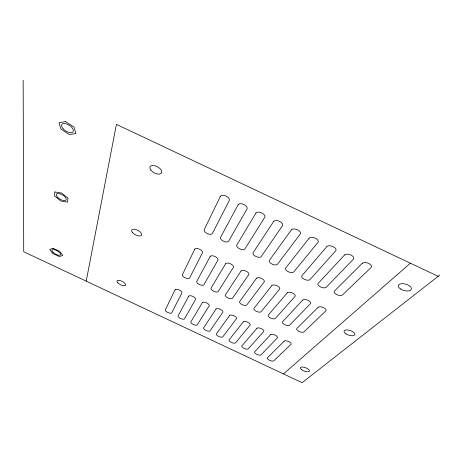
<?xml version="1.0" encoding="UTF-8"?>
<svg xmlns="http://www.w3.org/2000/svg" width="463" height="463" viewBox="0 0 463 463"><rect width="100%" height="100%" fill="white"/><g stroke="black" fill="none" stroke-linecap="round" stroke-linejoin="round"><path stroke-width="0.69" d="M86.211 281.139L116.41 124.368L438.154 276.318M283.466 373.913L410.403 263.216M439.85 274.993L302.108 382.681L23.729 251.756L23.15 80.319M54.86 191.96L54.559 196.005L60.89 201.046L67.575 202.134L67.997 198.152L61.614 193.019L54.86 191.96M175.072 289.774L165.349 309.822A3.53 1.36 25 0 0 167.936 312.537A3.53 1.36 25 0 0 171.732 312.826L181.901 292.986A3.773 1.551 24.9 0 0 179.187 289.983A3.773 1.551 24.9 0 0 175.072 289.774M194.761 249.187L182.422 274.623A3.959 1.707 24.9 0 0 185.246 277.829A3.959 1.707 24.9 0 0 189.587 277.991L202.481 252.821A4.265 1.985 24.9 0 0 199.512 249.216A4.265 1.985 24.9 0 0 194.761 249.187M220.388 196.347L204.224 229.671A4.503 2.217 24.8 0 0 207.314 233.566A4.503 2.217 24.8 0 0 212.372 233.514L229.272 200.543A4.914 2.633 24.8 0 0 226.013 196.075A4.914 2.633 24.8 0 0 220.388 196.347M188.725 296.198L178.122 315.83A3.53 1.36 24.5 0 0 180.651 318.515A3.53 1.36 24.5 0 0 184.5 318.833L195.548 299.411A3.773 1.551 24.4 0 0 192.897 296.436A3.773 1.551 24.4 0 0 188.725 296.198M210.196 256.461L196.746 281.365A3.959 1.707 24.3 0 0 199.495 284.537A3.959 1.707 24.3 0 0 203.899 284.733L217.917 260.096A4.265 1.985 24.2 0 0 215.029 256.525A4.265 1.985 24.2 0 0 210.196 256.461M238.15 204.733L220.521 237.357A4.508 2.211 24 0 0 223.525 241.206A4.508 2.211 24 0 0 228.664 241.194L247.028 208.923A4.914 2.628 23.8 0 0 243.874 204.507A4.914 2.628 23.8 0 0 238.15 204.733M202.372 302.623L190.883 321.837A3.53 1.36 24.1 0 0 193.366 324.499A3.53 1.36 24.1 0 0 197.267 324.835L209.195 305.835A3.773 1.551 23.9 0 0 206.602 302.889A3.773 1.551 23.9 0 0 202.372 302.623M225.631 263.731L211.059 288.102A3.959 1.707 23.8 0 0 213.738 291.244A3.959 1.707 23.8 0 0 218.212 291.47L233.346 267.371A4.271 1.985 23.5 0 0 230.539 263.835A4.271 1.985 23.5 0 0 225.631 263.731M255.9 213.113L236.813 245.037A4.508 2.211 23.3 0 0 239.724 248.845A4.508 2.211 23.3 0 0 244.956 248.874L264.778 217.297A4.919 2.628 22.8 0 0 261.734 212.934A4.919 2.628 22.8 0 0 255.9 213.113M216.018 309.047L203.645 327.839A3.53 1.354 23.7 0 0 206.07 330.472A3.53 1.354 23.7 0 0 210.028 330.837L222.836 312.253A3.779 1.551 23.4 0 0 220.307 309.342A3.779 1.551 23.4 0 0 216.018 309.047M241.055 271.005L225.365 294.838A3.964 1.702 23.2 0 0 227.981 297.952A3.964 1.702 23.2 0 0 232.519 298.207L248.77 274.634A4.277 1.979 22.8 0 0 246.044 271.144A4.277 1.979 22.8 0 0 241.055 271.005M273.65 221.488L253.093 252.717A4.514 2.205 22.5 0 0 255.917 256.485A4.514 2.205 22.5 0 0 261.236 256.554L282.517 225.678A4.925 2.622 21.8 0 0 279.583 221.36A4.925 2.622 21.8 0 0 273.65 221.488M229.654 315.465L216.406 333.84A3.536 1.354 23.2 0 0 218.773 336.451A3.536 1.354 23.2 0 0 222.784 336.838L236.471 318.671A3.785 1.545 22.9 0 0 234.006 315.789A3.785 1.545 22.9 0 0 229.654 315.465M256.479 278.269L239.672 301.575A3.97 1.702 22.6 0 0 242.218 304.654A3.97 1.702 22.6 0 0 246.82 304.943L264.188 281.903A4.283 1.974 22.1 0 0 261.537 278.448A4.283 1.974 22.1 0 0 256.479 278.269M291.389 229.862L269.373 260.391A4.526 2.199 21.7 0 0 272.105 264.118A4.526 2.199 21.7 0 0 277.511 264.228L300.255 234.046A4.943 2.61 20.8 0 0 297.42 229.781A4.943 2.61 20.8 0 0 291.389 229.862M243.289 321.883L229.156 339.842A3.542 1.348 22.8 0 0 231.477 342.423A3.542 1.348 22.8 0 0 235.534 342.84L250.107 325.09A3.791 1.545 22.4 0 0 247.705 322.236A3.791 1.545 22.4 0 0 243.289 321.883M271.891 285.532L253.967 308.312A3.976 1.696 22.1 0 0 256.45 311.356A3.976 1.696 22.1 0 0 261.12 311.674L279.6 289.167A4.294 1.968 21.5 0 0 277.03 285.752A4.294 1.968 21.5 0 0 271.891 285.532M309.122 238.231L285.642 268.065A4.537 2.193 20.9 0 0 288.293 271.746A4.537 2.193 20.9 0 0 293.774 271.897L317.983 242.415A4.96 2.599 19.9 0 0 315.257 238.202A4.96 2.599 19.9 0 0 309.122 238.231M256.919 328.296L241.906 345.838A3.548 1.348 22.4 0 0 244.169 348.396A3.548 1.348 22.4 0 0 248.284 348.836L263.731 331.502A3.797 1.539 21.9 0 0 261.392 328.678A3.797 1.539 21.9 0 0 256.919 328.296M287.303 292.795L268.262 315.043A3.988 1.69 21.5 0 0 270.676 318.058A3.988 1.69 21.5 0 0 275.41 318.405L295.006 296.43A4.306 1.962 20.8 0 0 292.518 293.05A4.306 1.962 20.8 0 0 287.303 292.795M326.843 246.6L301.905 275.734A4.555 2.188 20.2 0 0 304.469 279.374A4.555 2.188 20.2 0 0 310.036 279.565L335.704 250.778A4.977 2.587 19 0 0 333.082 246.617A4.977 2.587 19 0 0 326.843 246.6M270.548 334.714L254.656 351.834A3.554 1.343 22 0 0 256.861 354.363A3.554 1.343 22 0 0 261.028 354.832L277.354 337.915A3.808 1.534 21.4 0 0 275.08 335.125A3.808 1.534 21.4 0 0 270.548 334.714M302.709 300.059L282.557 321.773A3.999 1.684 21 0 0 284.895 324.754A3.999 1.684 21 0 0 289.699 325.136L310.407 303.687A4.317 1.956 20.2 0 0 308.005 300.348A4.317 1.956 20.2 0 0 302.709 300.059M344.559 254.963L318.168 283.402A4.566 2.176 19.5 0 0 320.639 286.996A4.566 2.176 19.5 0 0 326.293 287.234L353.419 259.141A5 2.575 18.1 0 0 350.902 255.026A5 2.575 18.1 0 0 344.559 254.963M284.166 341.121L267.4 357.83A3.565 1.343 21.6 0 0 269.553 360.336A3.565 1.343 21.6 0 0 273.766 360.822L290.978 344.327A3.814 1.528 21 0 0 288.762 341.561A3.814 1.528 21 0 0 284.166 341.121M318.104 307.316L296.841 328.498A4.011 1.678 20.5 0 0 299.115 331.45A4.011 1.678 20.5 0 0 303.983 331.861L325.802 310.939A4.335 1.95 19.6 0 0 323.481 307.64A4.335 1.95 19.6 0 0 318.104 307.316M362.269 263.32L334.419 291.065A4.589 2.165 18.8 0 0 336.804 294.618A4.589 2.165 18.8 0 0 342.545 294.896L371.123 267.498A5.029 2.558 17.3 0 0 368.716 263.435A5.029 2.558 17.3 0 0 362.269 263.32M53.095 248.272L49.732 249.43L52.886 253.562L59.351 256.543L62.76 255.443L59.658 251.299L53.095 248.272M65.561 121.636L59.009 122.707L60.983 129.136L69.346 134.484L75.886 133.535L74.074 127.117L65.561 121.636M150.909 170.164A6.534 3.444 28.5 0 0 161.217 173.365A6.534 3.444 28.5 0 0 155.319 165.864A6.534 3.444 28.5 0 0 150.909 170.164M132.58 232.617A5.568 2.512 27.4 0 0 141.325 235.522A5.568 2.512 27.4 0 0 136.128 229.636A5.568 2.512 27.4 0 0 132.58 232.617M117.839 282.864A4.798 1.869 26.7 0 0 125.34 285.48A4.798 1.869 26.7 0 0 120.745 280.769A4.798 1.869 26.7 0 0 117.839 282.864M301.355 369.526A4.867 1.835 20.5 0 0 309.22 371.459A4.867 1.835 20.5 0 0 304.168 367.269A4.867 1.835 20.5 0 0 301.355 369.526M346.052 333.916A5.683 2.442 18.6 0 0 354.832 334.674A5.683 2.442 18.6 0 0 347.47 329.928A5.683 2.442 18.6 0 0 346.052 333.916M400.454 288.935A6.742 3.31 15.7 0 0 411.26 289.404A6.742 3.31 15.7 0 0 402.851 283.674A6.742 3.31 15.7 0 0 400.454 288.935M57.499 197.244A5.66 2.483 30.4 0 0 66.035 200.051A5.66 2.483 30.4 0 0 60.213 193.864A5.66 2.483 30.4 0 0 57.499 197.244M63.043 128.702A6.685 3.374 32.9 0 0 73.073 131.764A6.685 3.374 32.9 0 0 66.313 123.852A6.685 3.374 32.9 0 0 63.043 128.702M53.037 252.376A4.856 1.852 28.9 0 0 60.387 254.922A4.856 1.852 28.9 0 0 55.323 249.985A4.856 1.852 28.9 0 0 53.037 252.376"/></g></svg>
